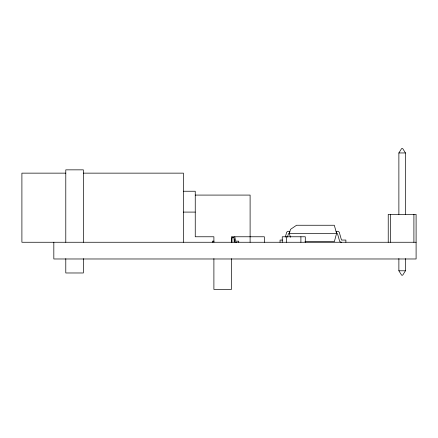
<?xml version="1.0" encoding="UTF-8"?>
<svg xmlns="http://www.w3.org/2000/svg" width="438" height="438" viewBox="0 0 438 438"><rect width="100%" height="100%" fill="white"/><g stroke="black" fill="none" stroke-linecap="round" stroke-linejoin="round"><path stroke-width="0.66" d="M290.41 237.281L289.381 233.481L289.737 231.286L288.522 231.286A2.195 2.195 0 0 0 286.326 233.481L285.302 237.073M289.381 233.481L290.498 229.37L296.564 225.252L334.325 225.252L336.559 233.481L334.325 241.71L304.963 241.71M287.492 237.073L288.522 233.481L337.419 233.481L339.302 240.062A2.195 2.195 0 0 0 341.498 242.258M398.876 214.39L398.876 152.955L401.619 148.564L402.714 148.564L405.457 152.955L405.457 214.39M405.457 258.557L405.457 270.783L402.714 275.173L401.619 275.173L398.876 270.783L398.876 258.557M398.876 152.955L405.457 152.955M65.788 173.141L21.9 173.141L21.9 242.258L416.1 242.258M83.34 173.141L183.44 173.141L183.44 242.258M183.44 191.242L195.249 191.242L195.249 236.772L213.897 236.772L213.897 242.258M195.249 195.085L250.103 195.085L250.103 242.258M183.44 212.091L195.249 212.091M232.447 237.325L233.24 237.325A0.547 0.547 0 0 1 233.717 237.599M282.565 240.062L280.057 240.062L280.057 242.258M214.029 241.163L212.392 241.163L212.392 242.258M398.876 270.783L405.457 270.783M234.138 239.416L234.423 240.632A2.195 2.195 0 0 0 236.542 242.258M336.559 233.481L336.203 231.286L337.419 231.286A2.195 2.195 0 0 1 339.614 233.481L341.498 240.062L345.883 240.062L345.883 242.258M413.905 214.39L413.905 242.258M390.428 214.39L390.428 242.258M388.232 242.258L388.232 214.39L416.1 214.39L416.1 258.978L53.825 258.978L53.825 242.258M305.291 242.258L305.291 236.772L282.247 236.772L282.247 242.258M300.901 236.772L300.901 242.258M286.638 236.772L286.638 242.258M264.366 242.258L264.366 236.772L231.45 236.772L231.45 242.258M238.726 242.258L238.726 241.163L236.542 241.163A1.095 1.095 0 0 1 235.48 240.347L234.883 237.325A1.095 1.095 0 0 0 234.741 236.772M234.171 242.258L234.171 237.872L231.981 237.872L231.981 242.258M231.45 258.666L231.45 289.436L213.897 289.436L213.897 258.666M83.34 242.258L83.34 169.851L65.788 169.851L65.788 242.258M83.34 258.644L83.34 272.978L65.788 272.978L65.788 258.644"/></g></svg>
